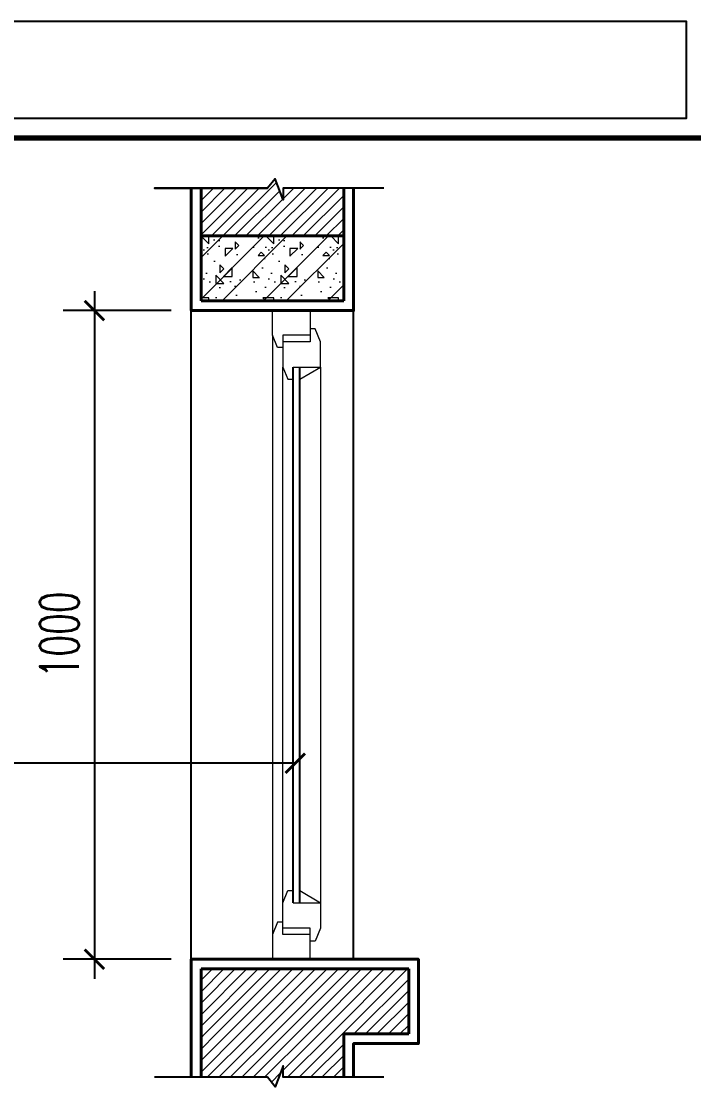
# Model space of a CAD drawing. Header units: millimetres. Extents: x -229618 to 2906, y -178063 to 96806.
# Drawn here: x -10333 to -9297, y -64716 to -63074 of the extents above; entities that cross this region are included whole.
import ezdxf

# ---------------------------------------------------------------- set-up
doc = ezdxf.new("R2010")
doc.units = ezdxf.units.MM
doc.header["$LTSCALE"] = 200
doc.header["$MEASUREMENT"] = 0
doc.header["$PDMODE"] = 3
doc.header["$PDSIZE"] = 50
doc.linetypes.add('DASHED2', pattern=[0.375, 0.25, -0.125])
doc.layers.get('0').update_dxf_attribs({"color": 95, "linetype": 'CONTINUOUS'})
doc.layers.get('DEFPOINTS').update_dxf_attribs({"linetype": 'CONTINUOUS'})
for name, color, linetype, lineweight in [('cat', 1, 'CONTINUOUS', 40), ('hatch', 250, 'CONTINUOUS', 5), ('khuat', 8, 'DASHED2', 15), ('nho', 252, 'CONTINUOUS', 15), ('thay', 7, 'CONTINUOUS', 18)]:
    doc.layers.add(name, color=color, linetype=linetype, lineweight=lineweight)
doc.layers.add('CUA', color=145, linetype='CONTINUOUS')
doc.layers.add('DIM', color=251, linetype='CONTINUOUS')
doc.styles.add('Scale', font='vnsimli.shx', dxfattribs={"width": 0.65, "bigfont": 'bigfont.shx'})
doc.dimstyles.new('Scale', dxfattribs={"dimscale": 75, "dimtxt": 2, "dimasz": 1, "dimexe": 1.6, "dimexo": 0, "dimgap": 0.8, "dimtad": 1, "dimdec": 0, "dimzin": 0, "dimdsep": 46, "dimtxsty": 'Scale', "dimblk": 'ARCHTICK', "dimcen": 0.1, "dimdle": 1, "dimclrd": 256, "dimclre": 256, "dimclrt": 3, "dimadec": 0, "dimazin": 0, "dimtfac": 1, "dimtdec": 0, "dimtix": 1, "dimtmove": 2, "dimatfit": 3, "dimldrblk": 'ARCHTICK', "dimfxl": 0, "dimtolj": 1, "dimtzin": 0, "dimarcsym": 0})
pattern_1 = [(45, (156316.446, 15853.568), (-8.8388348, 8.8388348), [])]

# ---------------------------------------------------------------- blocks, each defined once
blk = doc.blocks.new('_ArchTick')
at = {"color": 0, "linetype": 'ByBlock', "const_width": 0.15}
blk.add_lwpolyline([(-0.5, -0.5), (0.5, 0.5)], dxfattribs=at)
blk = doc.blocks.new('*D565')
at = {"layer": 'DEFPOINTS', "color": 0, "linetype": 'Continuous'}
for p in [(-10102.1, -63519.9), (-10220.4, -64519.9), (-10102.1, -64519.9)]:
    blk.add_point(p, dxfattribs=at)
at = {"layer": 'DIM', "linetype": 'Continuous', "lineweight": -2}
for p, q in [((-10220.4, -63489.9), (-10220.4, -64549.9)), ((-10102.1, -63519.9), (-10268.4, -63519.9)), ((-10102.1, -64519.9), (-10268.4, -64519.9))]:
    blk.add_line(p, q, dxfattribs=at)
at = {"layer": 'DIM', "linetype": 'Continuous', "lineweight": -2, "xscale": 30, "yscale": 30, "zscale": 30}
for p, rotation in [((-10220.4, -63519.9), 90), ((-10220.4, -64519.9), 270)]:
    blk.add_blockref('_ArchTick', p, dxfattribs=dict(at, rotation=rotation))
at = {"layer": 'DIM', "color": 3, "linetype": 'Continuous', "insert": (-10274.4, -64019.9), "char_height": 60, "attachment_point": 5, "rotation": 90, "style": 'Scale'}
blk.add_mtext('\\A1;1000', dxfattribs=at)

msp = doc.modelspace()

# ---------------------------------------------------------------- hatches: boundary and pattern name
at = {"layer": 'hatch', "linetype": 'Continuous'}
h = msp.add_hatch(dxfattribs=at)
h.set_pattern_fill('ANSI31', color=256, scale=100, style=0)
h.set_pattern_definition(pattern_1)
h.paths.add_polyline_path([(-9929.5, -63331.2), (-9929.5, -63349), (-9941.8, -63316.7), (-9953.7, -63331.2), (-10056, -63331.2), (-10056, -63404.9), (-9836, -63404.9), (-9836, -63331.2)])
h = msp.add_hatch(dxfattribs=at)
h.set_pattern_fill('BT', color=256, scale=100, style=0)
h.set_pattern_definition([(0, (156399.74, 15866.4), (0, 100), [0, -100]), (0, (156329.1, 15909.63), (0, 100), [0, -100]), (0, (156332.23, 15892.03), (0, 100), [0, -100]), (0, (156367.45, 15900.24), (0, 100), [0, -100]), (0, (156348.47, 15929), (0, 100), [0, -100]), (0, (156343.38, 15916.28), (0, 100), [0, -100]), (0, (156352.38, 15937.61), (0, 100), [0, -100]), (0, (156338.49, 15946.02), (0, 100), [0, -100]), (0, (156357.67, 15924.11), (0, 100), [0, -100]), (0, (156325.57, 15924.5), (0, 100), [0, -100]), (0, (156389.56, 15924.89), (0, 100), [0, -100]), (0, (156404.05, 15927.63), (0, 100), [0, -100]), (0, (156396.61, 15917.46), (0, 100), [0, -100]), (0, (156398.76, 15903.76), (0, 100), [0, -100]), (0, (156372.73, 15915.7), (0, 100), [0, -100]), (0, (156371.95, 15888.11), (0, 100), [0, -100]), (0, (156371.95, 15879.51), (0, 100), [0, -100]), (0, (156324.59, 15877.55), (0, 100), [0, -100]), (0, (156364.12, 15889.29), (0, 100), [0, -100]), (0, (156364.52, 15856.03), (0, 100), [0, -100]), (0, (156353.75, 15877.35), (0, 100), [0, -100]), (0, (156354.54, 15867.57), (0, 100), [0, -100]), (0, (156341.62, 15860.33), (0, 100), [0, -100]), (0, (156348.27, 15873.64), (0, 100), [0, -100]), (0, (156343.58, 15877.75), (0, 100), [0, -100]), (45, (156396.44, 15874.67), (0, 100.00003), [8, -133.4214]), (135, (156402.095, 15880.33), (-100.00003, 0), [8, -133.4214]), (270, (156396.44, 15885.99), (100, -2e-14), [11.3137, -88.6863]), (180, (156392.97, 15875.95), (-1e-14, -100), [12, -88]), (270, (156380.97, 15875.95), (100, -2e-14), [12, -88]), (45, (156380.97, 15863.95), (0, 100.00003), [16.9706, -124.4508]), (90, (156355.96, 15882.86), (-100, 6e-15), [16.8, -83.2]), (180, (156355.96, 15899.66), (-1e-14, -100), [16.8, -83.2]), (315, (156339.16, 15899.66), (100.00003, -2e-14), [23.7588, -117.6626]), (135, (156341.73, 15864.88), (-100.00003, 0), [7, -134.4214]), (225, (156336.78, 15869.83), (-1e-14, -100.00003), [7, -134.4214]), (0, (156331.83, 15864.88), (0, 100), [9.8995, -90.1005]), (0, (156378.28, 15932.49), (0, 100), [13.75, -86.25]), (90, (156392.03, 15932.49), (-100, 6e-15), [13.75, -86.25]), (225, (156392.03, 15946.236), (-1e-14, -100.00003), [19.4454, -121.9759]), (270, (156366.72, 15934.48), (100, -2e-14), [12.5, -87.5]), (0, (156366.72, 15921.98), (0, 100), [12.5, -87.5]), (135, (156379.22, 15921.98), (-100.00003, 0), [17.6777, -123.7437]), (45, (156373.08, 15938.33), (0, 100.00003), [8.5, -132.9214]), (135, (156379.09, 15944.34), (-100.00003, 0), [8.5, -132.9214]), (270, (156373.08, 15950.35), (100, -2e-14), [12.0208, -87.9792]), (135, (156333.81, 15931.13), (-100.00003, 0), [14.1421, -127.2792]), (0, (156323.81, 15931.13), (0, 100), [10, -90]), (270, (156323.81, 15941.13), (100, -2e-14), [10, -90]), (45, (156316.446, 15853.57), (-49.497475, 49.497475), []), (45, (156351.446, 15853.57), (-49.497475, 49.497475), [])])
h.paths.add_polyline_path([(-10056, -63504.9), (-9836, -63504.9), (-9836, -63404.9), (-10056, -63404.9)], flags=0)
h = msp.add_hatch(dxfattribs=at)
h.set_pattern_fill('ANSI31', color=256, scale=100, style=0)
h.set_pattern_definition(pattern_1)
h.paths.add_polyline_path([(-10056, -64634.9), (-9836, -64634.9), (-9736, -64634.9), (-9736, -64534.9), (-10056, -64534.9)], flags=0)
h = msp.add_hatch(dxfattribs=at)
h.set_pattern_fill('ANSI31', color=256, scale=100, style=0)
h.set_pattern_definition(pattern_1)
h.paths.add_polyline_path([(-10056, -64701.9), (-9953.7, -64701.9), (-9941.8, -64716.3), (-9929.5, -64684), (-9929.5, -64701.9), (-9836, -64701.9), (-9836, -64634.9), (-10056, -64634.9)])

# ---------------------------------------------------------------- linework, layer by layer
at = {"ltscale": 0.5}
msp.add_line((-9779.6, -63331.2), (-9929.5, -63331.2), dxfattribs=at)
at = {"layer": 'cat', "color": 1, "linetype": 'Continuous', "lineweight": 40}
for p, q in [((-10056, -63331.2), (-10056, -63404.9)), ((-9836, -63404.9), (-9836, -63331.2)), ((-10056, -63404.9), (-9836, -63404.9)), ((-9836, -63404.9), (-10056, -63404.9)), ((-10056, -63404.9), (-10056, -63504.9)), ((-9836, -63504.9), (-9836, -63404.9)), ((-10056, -63504.9), (-9836, -63504.9)), ((-10056, -64534.9), (-10056, -64701.9)), ((-9736, -64534.9), (-10056, -64534.9)), ((-9736, -64634.9), (-9736, -64534.9)), ((-9836, -64701.9), (-9836, -64634.9)), ((-9836, -64634.9), (-9736, -64634.9))]:
    msp.add_line(p, q, dxfattribs=at)
at = {"layer": 'CUA', "ltscale": 0.5}
for p, q in [((-10071, -64519.9), (-10071, -63519.9)), ((-9821, -64519.9), (-9821, -63519.9)), ((-9914, -64432.9), (-9914, -63606.9)), ((-9904, -64432.9), (-9904, -63606.9))]:
    msp.add_line(p, q, dxfattribs=at)
at = {"layer": 'CUA'}
msp.add_lwpolyline([(-14286, -63074), (-9308.3, -63074), (-9308.3, -63224), (-14286, -63224)], close=True, dxfattribs=at)
for points in [[(-9774.2, -63331.2), (-9929.5, -63331.2), (-9929.5, -63349), (-9941.8, -63316.7), (-9953.7, -63331.2), (-10127.8, -63331.2), (-9953.7, -63331.2)], [(-9774.2, -64701.9), (-9929.5, -64701.9), (-9929.5, -64684), (-9941.8, -64716.3), (-9953.7, -64701.9), (-10127.8, -64701.9)]]:
    msp.add_lwpolyline(points, dxfattribs=at)
at = {"layer": 'hatch', "color": 250, "linetype": 'Continuous', "lineweight": 40}
for points in [[(-10071, -63331.2), (-10071, -63519.9), (-9821, -63519.9), (-9821, -63331.2)], [(-9821, -64701.9), (-9821, -64649.9), (-9721, -64649.9), (-9721, -64519.9), (-10071, -64519.9), (-10071, -64701.9)]]:
    msp.add_lwpolyline(points, dxfattribs=at)
at = {"layer": 'khuat', "color": 6, "ltscale": 0.3, "const_width": 8}
msp.add_lwpolyline([(-14316, -63254), (-9278.3, -63254)], dxfattribs=at)
at = {"layer": 'nho', "linetype": 'Continuous'}
for p, q in [((-9946, -63557.9), (-9946, -64481.9)), ((-9930, -64432.9), (-9930, -63606.9)), ((-9872, -63606.9), (-9872, -64432.9))]:
    msp.add_line(p, q, dxfattribs=at)
at = {"layer": 'thay', "ltscale": 0.5}
for p, q in [((-9904, -63625.9), (-9872, -63606.9)), ((-9904, -64413.9), (-9872, -64432.9))]:
    msp.add_line(p, q, dxfattribs=at)
msp.add_lwpolyline([(-9888, -63519.9), (-9888, -63557.9), (-9930, -63557.9), (-9930, -63576.9), (-9938, -63576.9), (-9946, -63557.9), (-9946, -63519.9), (-9888, -63519.9)], dxfattribs=at)
for points in [[(-9922, -63625.9), (-9914, -63625.9), (-9914, -63606.9), (-9872, -63606.9), (-9872, -63567.9), (-9880, -63547.9), (-9888, -63547.9), (-9888, -63567.9), (-9930, -63567.9), (-9930, -63606.9)], [(-9922, -64413.9), (-9914, -64413.9), (-9914, -64432.9), (-9872, -64432.9), (-9872, -64471.9), (-9880, -64491.9), (-9888, -64491.9), (-9888, -64471.9), (-9930, -64471.9), (-9930, -64432.9)], [(-9888, -64481.9), (-9930, -64481.9), (-9930, -64462.9), (-9938, -64462.9), (-9946, -64481.9), (-9946, -64519.9), (-9888, -64519.9)]]:
    msp.add_lwpolyline(points, close=True, dxfattribs=at)

# ---------------------------------------------------------------- dimensions: what is measured, and where the dimension line sits
at = {"layer": 'DIM', "linetype": 'Continuous'}
dim = msp.add_linear_dim(base=(-10220.4, -64519.9), p1=(-10102.1, -63519.9), p2=(-10102.1, -64519.9), angle=90, dimstyle='Scale', override={"dimscale": 30}, dxfattribs=at)
dim.commit()
dim.dimension.update_dxf_attribs({"geometry": '*D565', "text_midpoint": (-10274.4, -64019.9)})

# ---------------------------------------------------------------- leaders
msp.add_leader([(-9910.8, -64217.6), (-10831.8, -64217.6)], dimstyle='Scale', override={"dimscale": 30}, dxfattribs=at)

doc.saveas('drawing.dxf')
